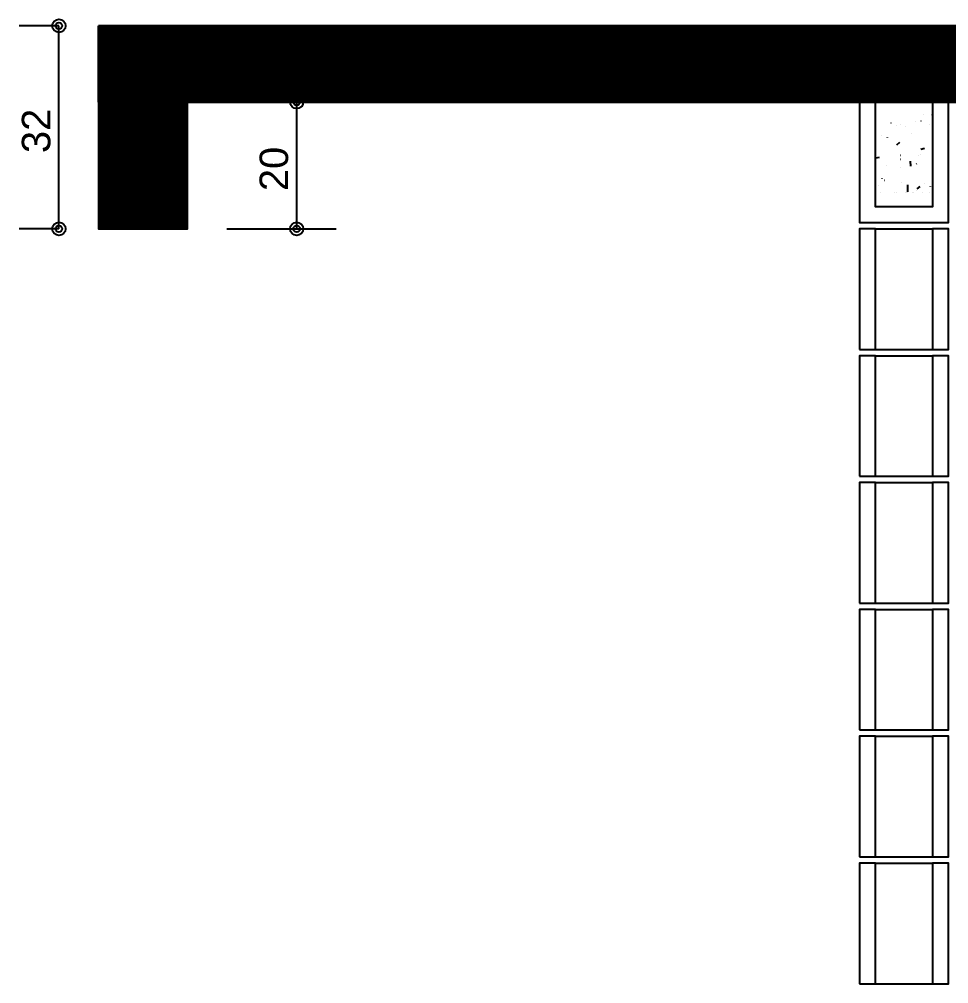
# Model space of a CAD drawing. Extents: x 0 to 119, y 0 to 84.
# Drawn here: x 36.57 to 42.43, y 37.68 to 43.76 of the extents above; entities that cross this region are included whole.
import ezdxf

# ---------------------------------------------------------------- set-up
doc = ezdxf.new("R2010")
doc.units = 0
doc.header["$MEASUREMENT"] = 0
for name, color, linetype in [('10', 252, 'CONTINUOUS'), ('29', 9, 'CONTINUOUS'), ('32', 250, 'CONTINUOUS'), ('6', 178, 'CONTINUOUS'), ('9', 8, 'CONTINUOUS')]:
    doc.layers.add(name, color=color, linetype=linetype)
doc.styles.add('TQS_ARIAL', font='arial.ttf')

msp = doc.modelspace()

# ---------------------------------------------------------------- linework, layer by layer
at = {"layer": '10', "color": 252, "linetype": 'Continuous'}
for p, q in [((41.97004, 43.241761), (42.33004, 43.241761)), ((41.97004, 43.240682), (42.33004, 43.240682)), ((41.97004, 43.240682), (42.33004, 43.240682)), ((41.97004, 42.441761), (42.33004, 42.441761)), ((41.97004, 41.681761), (42.33004, 41.681761)), ((41.97004, 41.641761), (42.33004, 41.641761)), ((41.97004, 40.881761), (42.33004, 40.881761)), ((41.97004, 40.841761), (42.33004, 40.841761)), ((41.97004, 40.081761), (42.33004, 40.081761)), ((41.97004, 40.041761), (42.33004, 40.041761)), ((41.97004, 39.281761), (42.33004, 39.281761)), ((41.97004, 39.241761), (42.33004, 39.241761)), ((41.97004, 38.481761), (42.33004, 38.481761)), ((41.97004, 38.441761), (42.33004, 38.441761)), ((41.97004, 37.681761), (42.33004, 37.681761))]:
    msp.add_line(p, q, dxfattribs=at)
for points in [[(41.97004, 43.241761), (41.87004, 43.241761), (41.87004, 42.481761), (42.43004, 42.481761), (42.43004, 43.241761), (42.33004, 43.241761), (42.33004, 42.581761), (41.97004, 42.581761), (41.97004, 43.241761)], [(41.87004, 41.681761), (41.97004, 41.681761), (41.97004, 42.441761), (41.87004, 42.441761), (41.87004, 41.681761)], [(42.33004, 41.681761), (42.43004, 41.681761), (42.43004, 42.441761), (42.33004, 42.441761), (42.33004, 41.681761)], [(41.87004, 40.881761), (41.97004, 40.881761), (41.97004, 41.641761), (41.87004, 41.641761), (41.87004, 40.881761)], [(42.33004, 40.881761), (42.43004, 40.881761), (42.43004, 41.641761), (42.33004, 41.641761), (42.33004, 40.881761)], [(41.87004, 40.081761), (41.97004, 40.081761), (41.97004, 40.841761), (41.87004, 40.841761), (41.87004, 40.081761)], [(42.33004, 40.081761), (42.43004, 40.081761), (42.43004, 40.841761), (42.33004, 40.841761), (42.33004, 40.081761)], [(41.87004, 39.281761), (41.97004, 39.281761), (41.97004, 40.041761), (41.87004, 40.041761), (41.87004, 39.281761)], [(42.33004, 39.281761), (42.43004, 39.281761), (42.43004, 40.041761), (42.33004, 40.041761), (42.33004, 39.281761)], [(41.87004, 38.481761), (41.97004, 38.481761), (41.97004, 39.241761), (41.87004, 39.241761), (41.87004, 38.481761)], [(42.33004, 38.481761), (42.43004, 38.481761), (42.43004, 39.241761), (42.33004, 39.241761), (42.33004, 38.481761)], [(41.87004, 37.681761), (41.97004, 37.681761), (41.97004, 38.441761), (41.87004, 38.441761), (41.87004, 37.681761)], [(42.33004, 37.681761), (42.43004, 37.681761), (42.43004, 38.441761), (42.33004, 38.441761), (42.33004, 37.681761)]]:
    msp.add_lwpolyline(points, dxfattribs=at)
at = {"layer": '29', "color": 9, "linetype": 'Continuous'}
for p, q in [((37.07004, 42.684468), (38.107333, 43.721761)), ((37.07004, 42.69861), (38.093191, 43.721761)), ((37.07004, 42.712753), (38.079048, 43.721761)), ((37.07004, 42.726895), (38.064906, 43.721761)), ((37.07004, 42.741037), (38.050764, 43.721761)), ((37.07004, 42.755179), (38.036622, 43.721761)), ((37.07004, 42.769321), (38.02248, 43.721761)), ((37.07004, 42.783463), (38.008338, 43.721761)), ((37.07004, 42.797605), (37.994196, 43.721761)), ((37.07004, 42.811748), (37.980053, 43.721761)), ((37.07004, 42.82589), (37.965911, 43.721761)), ((37.07004, 42.840032), (37.951769, 43.721761)), ((37.07004, 42.854174), (37.937627, 43.721761)), ((37.07004, 42.868316), (37.923485, 43.721761)), ((37.07004, 42.882458), (37.909343, 43.721761)), ((37.07004, 42.8966), (37.895201, 43.721761)), ((37.07004, 42.910742), (37.881059, 43.721761)), ((37.07004, 42.924885), (37.866916, 43.721761)), ((37.07004, 42.939027), (37.852774, 43.721761)), ((37.07004, 42.953169), (37.838632, 43.721761)), ((37.07004, 42.967311), (37.82449, 43.721761)), ((37.07004, 42.981453), (37.810348, 43.721761)), ((37.07004, 42.995595), (37.796206, 43.721761)), ((37.07004, 43.009737), (37.782064, 43.721761)), ((37.07004, 43.02388), (37.767921, 43.721761)), ((37.07004, 43.038022), (37.753779, 43.721761)), ((37.07004, 43.052164), (37.739637, 43.721761)), ((37.07004, 43.066306), (37.725495, 43.721761)), ((37.07004, 43.080448), (37.711353, 43.721761)), ((37.07004, 43.09459), (37.697211, 43.721761)), ((37.07004, 43.108732), (37.683069, 43.721761)), ((37.07004, 43.122875), (37.668926, 43.721761)), ((37.07004, 43.137017), (37.654784, 43.721761)), ((37.07004, 43.151159), (37.640642, 43.721761)), ((37.07004, 43.165301), (37.6265, 43.721761)), ((37.07004, 43.179443), (37.612358, 43.721761)), ((37.07004, 43.193585), (37.598216, 43.721761)), ((37.07004, 43.207727), (37.584074, 43.721761)), ((37.07004, 43.221869), (37.569932, 43.721761)), ((37.07004, 43.236012), (37.555789, 43.721761)), ((37.07004, 43.250154), (37.541647, 43.721761)), ((37.07004, 43.264296), (37.527505, 43.721761)), ((37.07004, 43.278438), (37.513363, 43.721761)), ((37.07004, 43.29258), (37.499221, 43.721761)), ((37.07004, 43.306722), (37.485079, 43.721761)), ((37.07004, 43.320864), (37.470937, 43.721761)), ((37.07004, 43.335007), (37.456794, 43.721761)), ((37.07004, 43.349149), (37.442652, 43.721761)), ((37.07004, 43.363291), (37.42851, 43.721761)), ((37.07004, 43.377433), (37.414368, 43.721761)), ((37.07004, 43.391575), (37.400226, 43.721761)), ((37.07004, 43.405717), (37.386084, 43.721761)), ((37.07004, 43.419859), (37.371942, 43.721761)), ((37.07004, 43.434002), (37.357799, 43.721761)), ((37.07004, 43.448144), (37.343657, 43.721761)), ((37.07004, 43.462286), (37.329515, 43.721761)), ((37.07004, 43.476428), (37.315373, 43.721761)), ((37.07004, 43.49057), (37.301231, 43.721761)), ((37.07004, 43.504712), (37.287089, 43.721761)), ((37.07004, 43.518854), (37.272947, 43.721761)), ((37.07004, 43.532996), (37.258805, 43.721761)), ((37.07004, 43.547139), (37.244662, 43.721761)), ((37.07004, 43.561281), (37.23052, 43.721761)), ((37.07004, 43.575423), (37.216378, 43.721761)), ((37.07004, 43.589565), (37.202236, 43.721761)), ((37.07004, 43.603707), (37.188094, 43.721761)), ((37.07004, 43.617849), (37.173952, 43.721761)), ((37.07004, 43.631991), (37.15981, 43.721761)), ((37.07004, 43.646134), (37.145667, 43.721761)), ((37.07004, 43.660276), (37.131525, 43.721761)), ((37.07004, 43.674418), (37.117383, 43.721761)), ((37.07004, 43.68856), (37.103241, 43.721761)), ((37.07004, 43.702702), (37.089099, 43.721761)), ((37.07004, 43.716844), (37.074957, 43.721761)), ((37.07004, 43.709838), (37.63004, 43.149838)), ((37.07004, 43.695696), (37.63004, 43.135696)), ((37.07004, 43.681554), (37.63004, 43.121554)), ((37.07004, 43.667412), (37.63004, 43.107412)), ((37.07226, 43.721761), (37.63004, 43.16398)), ((37.086402, 43.721761), (37.63004, 43.178122)), ((37.100545, 43.721761), (37.63004, 43.192265)), ((37.114687, 43.721761), (37.63004, 43.206407)), ((37.128829, 43.721761), (37.63004, 43.220549)), ((37.142971, 43.721761), (37.63004, 43.234691)), ((37.157113, 43.721761), (37.637113, 43.241761)), ((37.171255, 43.721761), (37.651255, 43.241761)), ((37.185397, 43.721761), (37.665397, 43.241761)), ((37.19954, 43.721761), (37.67954, 43.241761)), ((37.213682, 43.721761), (37.693682, 43.241761)), ((37.227824, 43.721761), (37.707824, 43.241761)), ((37.241966, 43.721761), (37.721966, 43.241761)), ((37.256108, 43.721761), (37.736108, 43.241761)), ((37.27025, 43.721761), (37.75025, 43.241761)), ((37.284392, 43.721761), (37.764392, 43.241761)), ((37.298534, 43.721761), (37.778534, 43.241761)), ((37.312677, 43.721761), (37.792677, 43.241761)), ((37.326819, 43.721761), (37.806819, 43.241761)), ((37.340961, 43.721761), (37.820961, 43.241761)), ((37.355103, 43.721761), (37.835103, 43.241761)), ((37.369245, 43.721761), (37.849245, 43.241761)), ((37.383387, 43.721761), (37.863387, 43.241761)), ((37.397529, 43.721761), (37.877529, 43.241761)), ((37.411672, 43.721761), (37.891672, 43.241761)), ((37.425814, 43.721761), (37.905814, 43.241761)), ((37.439956, 43.721761), (37.919956, 43.241761)), ((37.454098, 43.721761), (37.934098, 43.241761)), ((37.46824, 43.721761), (37.94824, 43.241761)), ((37.482382, 43.721761), (37.962382, 43.241761)), ((37.496524, 43.721761), (37.976524, 43.241761)), ((37.510667, 43.721761), (37.990667, 43.241761)), ((37.524809, 43.721761), (38.004809, 43.241761)), ((37.538951, 43.721761), (38.018951, 43.241761)), ((37.553093, 43.721761), (38.033093, 43.241761)), ((37.567235, 43.721761), (38.047235, 43.241761)), ((37.581377, 43.721761), (38.061377, 43.241761)), ((37.595519, 43.721761), (38.075519, 43.241761)), ((37.609661, 43.721761), (38.089661, 43.241761)), ((37.623804, 43.721761), (38.103804, 43.241761)), ((37.637946, 43.721761), (38.117946, 43.241761)), ((37.641475, 43.241761), (38.121475, 43.721761)), ((37.652088, 43.721761), (38.132088, 43.241761)), ((37.655617, 43.241761), (38.135617, 43.721761)), ((37.66623, 43.721761), (38.14623, 43.241761)), ((37.669759, 43.241761), (38.149759, 43.721761)), ((37.680372, 43.721761), (38.160372, 43.241761)), ((37.683901, 43.241761), (38.163901, 43.721761)), ((37.694514, 43.721761), (38.174514, 43.241761)), ((37.698043, 43.241761), (38.178043, 43.721761)), ((37.708656, 43.721761), (38.188656, 43.241761)), ((37.712185, 43.241761), (38.192185, 43.721761)), ((37.722799, 43.721761), (38.202799, 43.241761)), ((37.726328, 43.241761), (38.206328, 43.721761)), ((37.736941, 43.721761), (38.216941, 43.241761)), ((37.74047, 43.241761), (38.22047, 43.721761)), ((37.751083, 43.721761), (38.231083, 43.241761)), ((37.754612, 43.241761), (38.234612, 43.721761)), ((37.765225, 43.721761), (38.245225, 43.241761)), ((37.768754, 43.241761), (38.248754, 43.721761)), ((37.779367, 43.721761), (38.259367, 43.241761)), ((37.782896, 43.241761), (38.262896, 43.721761)), ((37.793509, 43.721761), (38.273509, 43.241761)), ((37.797038, 43.241761), (38.277038, 43.721761)), ((37.807651, 43.721761), (38.287651, 43.241761)), ((37.81118, 43.241761), (38.29118, 43.721761)), ((37.821793, 43.721761), (38.301793, 43.241761)), ((37.825323, 43.241761), (38.305323, 43.721761)), ((37.835936, 43.721761), (38.315936, 43.241761)), ((37.839465, 43.241761), (38.319465, 43.721761)), ((37.850078, 43.721761), (38.330078, 43.241761)), ((37.853607, 43.241761), (38.333607, 43.721761)), ((37.86422, 43.721761), (38.34422, 43.241761)), ((37.867749, 43.241761), (38.347749, 43.721761)), ((37.878362, 43.721761), (38.358362, 43.241761)), ((37.881891, 43.241761), (38.361891, 43.721761)), ((37.892504, 43.721761), (38.372504, 43.241761)), ((37.896033, 43.241761), (38.376033, 43.721761)), ((37.906646, 43.721761), (38.386646, 43.241761)), ((37.910175, 43.241761), (38.390175, 43.721761)), ((37.920788, 43.721761), (38.400788, 43.241761)), ((37.924318, 43.241761), (38.404318, 43.721761)), ((37.934931, 43.721761), (38.414931, 43.241761)), ((37.93846, 43.241761), (38.41846, 43.721761)), ((37.949073, 43.721761), (38.429073, 43.241761)), ((37.952602, 43.241761), (38.432602, 43.721761)), ((37.963215, 43.721761), (38.443215, 43.241761)), ((37.966744, 43.241761), (38.446744, 43.721761)), ((37.977357, 43.721761), (38.457357, 43.241761)), ((37.980886, 43.241761), (38.460886, 43.721761)), ((37.991499, 43.721761), (38.471499, 43.241761)), ((37.995028, 43.241761), (38.475028, 43.721761)), ((38.005641, 43.721761), (38.485641, 43.241761)), ((38.00917, 43.241761), (38.48917, 43.721761)), ((38.019783, 43.721761), (38.499783, 43.241761)), ((38.023312, 43.241761), (38.503312, 43.721761)), ((38.033926, 43.721761), (38.513926, 43.241761)), ((38.037455, 43.241761), (38.517455, 43.721761)), ((38.048068, 43.721761), (38.528068, 43.241761)), ((38.051597, 43.241761), (38.531597, 43.721761)), ((38.06221, 43.721761), (38.54221, 43.241761)), ((38.065739, 43.241761), (38.545739, 43.721761)), ((38.076352, 43.721761), (38.556352, 43.241761)), ((38.079881, 43.241761), (38.559881, 43.721761)), ((38.090494, 43.721761), (38.570494, 43.241761)), ((38.094023, 43.241761), (38.574023, 43.721761)), ((38.104636, 43.721761), (38.584636, 43.241761)), ((38.108165, 43.241761), (38.588165, 43.721761)), ((38.118778, 43.721761), (38.598778, 43.241761)), ((38.122307, 43.241761), (38.602307, 43.721761)), ((38.13292, 43.721761), (38.61292, 43.241761)), ((38.13645, 43.241761), (38.61645, 43.721761)), ((38.147063, 43.721761), (38.627063, 43.241761)), ((38.150592, 43.241761), (38.630592, 43.721761)), ((38.161205, 43.721761), (38.641205, 43.241761)), ((38.164734, 43.241761), (38.644734, 43.721761)), ((38.175347, 43.721761), (38.655347, 43.241761)), ((38.178876, 43.241761), (38.658876, 43.721761)), ((38.189489, 43.721761), (38.669489, 43.241761)), ((38.193018, 43.241761), (38.673018, 43.721761)), ((38.203631, 43.721761), (38.683631, 43.241761)), ((38.20716, 43.241761), (38.68716, 43.721761)), ((38.217773, 43.721761), (38.697773, 43.241761)), ((38.221302, 43.241761), (38.701302, 43.721761)), ((38.231915, 43.721761), (38.711915, 43.241761)), ((38.235445, 43.241761), (38.715445, 43.721761)), ((38.246058, 43.721761), (38.726058, 43.241761)), ((38.249587, 43.241761), (38.729587, 43.721761)), ((38.2602, 43.721761), (38.7402, 43.241761)), ((38.263729, 43.241761), (38.743729, 43.721761)), ((38.274342, 43.721761), (38.754342, 43.241761)), ((38.277871, 43.241761), (38.757871, 43.721761)), ((38.288484, 43.721761), (38.768484, 43.241761)), ((38.292013, 43.241761), (38.772013, 43.721761)), ((38.302626, 43.721761), (38.782626, 43.241761)), ((38.306155, 43.241761), (38.786155, 43.721761)), ((38.316768, 43.721761), (38.796768, 43.241761)), ((38.320297, 43.241761), (38.800297, 43.721761)), ((38.33091, 43.721761), (38.81091, 43.241761)), ((38.334439, 43.241761), (38.814439, 43.721761)), ((38.345053, 43.721761), (38.825053, 43.241761)), ((38.348582, 43.241761), (38.828582, 43.721761)), ((38.359195, 43.721761), (38.839195, 43.241761)), ((38.362724, 43.241761), (38.842724, 43.721761)), ((38.373337, 43.721761), (38.853337, 43.241761)), ((38.376866, 43.241761), (38.856866, 43.721761)), ((38.387479, 43.721761), (38.867479, 43.241761)), ((38.391008, 43.241761), (38.871008, 43.721761)), ((38.401621, 43.721761), (38.881621, 43.241761)), ((38.40515, 43.241761), (38.88515, 43.721761)), ((38.415763, 43.721761), (38.895763, 43.241761)), ((38.419292, 43.241761), (38.899292, 43.721761)), ((38.429905, 43.721761), (38.909905, 43.241761)), ((38.433434, 43.241761), (38.913434, 43.721761)), ((38.444047, 43.721761), (38.924047, 43.241761)), ((38.447577, 43.241761), (38.927577, 43.721761)), ((38.45819, 43.721761), (38.93819, 43.241761)), ((38.461719, 43.241761), (38.941719, 43.721761)), ((38.472332, 43.721761), (38.952332, 43.241761)), ((38.475861, 43.241761), (38.955861, 43.721761)), ((38.486474, 43.721761), (38.966474, 43.241761)), ((38.490003, 43.241761), (38.970003, 43.721761)), ((38.500616, 43.721761), (38.980616, 43.241761)), ((38.504145, 43.241761), (38.984145, 43.721761)), ((38.514758, 43.721761), (38.994758, 43.241761)), ((38.518287, 43.241761), (38.998287, 43.721761)), ((38.5289, 43.721761), (39.0089, 43.241761)), ((38.532429, 43.241761), (39.012429, 43.721761)), ((38.543042, 43.721761), (39.023042, 43.241761)), ((38.546571, 43.241761), (39.026571, 43.721761)), ((38.557185, 43.721761), (39.037185, 43.241761)), ((38.560714, 43.241761), (39.040714, 43.721761)), ((38.571327, 43.721761), (39.051327, 43.241761)), ((38.574856, 43.241761), (39.054856, 43.721761)), ((38.585469, 43.721761), (39.065469, 43.241761)), ((38.588998, 43.241761), (39.068998, 43.721761)), ((38.599611, 43.721761), (39.079611, 43.241761)), ((38.60314, 43.241761), (39.08314, 43.721761)), ((38.613753, 43.721761), (39.093753, 43.241761)), ((38.617282, 43.241761), (39.097282, 43.721761)), ((38.627895, 43.721761), (39.107895, 43.241761)), ((38.631424, 43.241761), (39.111424, 43.721761)), ((38.642037, 43.721761), (39.122037, 43.241761)), ((38.645566, 43.241761), (39.125566, 43.721761)), ((38.656179, 43.721761), (39.136179, 43.241761)), ((38.659709, 43.241761), (39.139709, 43.721761)), ((38.670322, 43.721761), (39.150322, 43.241761)), ((38.673851, 43.241761), (39.153851, 43.721761)), ((38.684464, 43.721761), (39.164464, 43.241761)), ((38.687993, 43.241761), (39.167993, 43.721761)), ((38.698606, 43.721761), (39.178606, 43.241761)), ((38.702135, 43.241761), (39.182135, 43.721761)), ((38.712748, 43.721761), (39.192748, 43.241761)), ((38.716277, 43.241761), (39.196277, 43.721761)), ((38.72689, 43.721761), (39.20689, 43.241761)), ((38.730419, 43.241761), (39.210419, 43.721761)), ((38.741032, 43.721761), (39.221032, 43.241761)), ((38.744561, 43.241761), (39.224561, 43.721761)), ((38.755174, 43.721761), (39.235174, 43.241761)), ((38.758704, 43.241761), (39.238704, 43.721761)), ((38.769317, 43.721761), (39.249317, 43.241761)), ((38.772846, 43.241761), (39.252846, 43.721761)), ((38.783459, 43.721761), (39.263459, 43.241761)), ((38.786988, 43.241761), (39.266988, 43.721761)), ((38.797601, 43.721761), (39.277601, 43.241761)), ((38.80113, 43.241761), (39.28113, 43.721761)), ((38.811743, 43.721761), (39.291743, 43.241761)), ((38.815272, 43.241761), (39.295272, 43.721761)), ((38.825885, 43.721761), (39.305885, 43.241761)), ((38.829414, 43.241761), (39.309414, 43.721761)), ((38.840027, 43.721761), (39.320027, 43.241761)), ((38.843556, 43.241761), (39.323556, 43.721761)), ((38.854169, 43.721761), (39.334169, 43.241761)), ((38.857698, 43.241761), (39.337698, 43.721761)), ((38.868312, 43.721761), (39.348312, 43.241761)), ((38.871841, 43.241761), (39.351841, 43.721761)), ((38.882454, 43.721761), (39.362454, 43.241761)), ((38.885983, 43.241761), (39.365983, 43.721761)), ((38.896596, 43.721761), (39.376596, 43.241761)), ((38.900125, 43.241761), (39.380125, 43.721761)), ((38.910738, 43.721761), (39.390738, 43.241761)), ((38.914267, 43.241761), (39.394267, 43.721761)), ((38.92488, 43.721761), (39.40488, 43.241761)), ((38.928409, 43.241761), (39.408409, 43.721761)), ((38.939022, 43.721761), (39.419022, 43.241761)), ((38.942551, 43.241761), (39.422551, 43.721761)), ((38.953164, 43.721761), (39.433164, 43.241761)), ((38.956693, 43.241761), (39.436693, 43.721761)), ((38.967306, 43.721761), (39.447306, 43.241761)), ((38.970836, 43.241761), (39.450836, 43.721761)), ((38.981449, 43.721761), (39.461449, 43.241761)), ((38.984978, 43.241761), (39.464978, 43.721761)), ((38.995591, 43.721761), (39.475591, 43.241761)), ((38.99912, 43.241761), (39.47912, 43.721761)), ((39.009733, 43.721761), (39.489733, 43.241761)), ((39.013262, 43.241761), (39.493262, 43.721761)), ((39.023875, 43.721761), (39.503875, 43.241761)), ((39.027404, 43.241761), (39.507404, 43.721761)), ((39.038017, 43.721761), (39.518017, 43.241761)), ((39.041546, 43.241761), (39.521546, 43.721761)), ((39.052159, 43.721761), (39.532159, 43.241761)), ((39.055688, 43.241761), (39.535688, 43.721761)), ((39.066301, 43.721761), (39.546301, 43.241761)), ((39.069831, 43.241761), (39.549831, 43.721761)), ((39.080444, 43.721761), (39.560444, 43.241761)), ((39.083973, 43.241761), (39.563973, 43.721761)), ((39.094586, 43.721761), (39.574586, 43.241761)), ((39.098115, 43.241761), (39.578115, 43.721761)), ((39.108728, 43.721761), (39.588728, 43.241761)), ((39.112257, 43.241761), (39.592257, 43.721761)), ((39.12287, 43.721761), (39.60287, 43.241761)), ((39.126399, 43.241761), (39.606399, 43.721761)), ((39.137012, 43.721761), (39.617012, 43.241761)), ((39.140541, 43.241761), (39.620541, 43.721761)), ((39.151154, 43.721761), (39.631154, 43.241761)), ((39.154683, 43.241761), (39.634683, 43.721761)), ((39.165296, 43.721761), (39.645296, 43.241761)), ((39.168825, 43.241761), (39.648825, 43.721761)), ((39.179439, 43.721761), (39.659439, 43.241761)), ((39.182968, 43.241761), (39.662968, 43.721761)), ((39.193581, 43.721761), (39.673581, 43.241761)), ((39.19711, 43.241761), (39.67711, 43.721761)), ((39.207723, 43.721761), (39.687723, 43.241761)), ((39.211252, 43.241761), (39.691252, 43.721761)), ((39.221865, 43.721761), (39.701865, 43.241761)), ((39.225394, 43.241761), (39.705394, 43.721761)), ((39.236007, 43.721761), (39.716007, 43.241761)), ((39.239536, 43.241761), (39.719536, 43.721761)), ((39.250149, 43.721761), (39.730149, 43.241761)), ((39.253678, 43.241761), (39.733678, 43.721761)), ((39.264291, 43.721761), (39.744291, 43.241761)), ((39.26782, 43.241761), (39.74782, 43.721761)), ((39.278433, 43.721761), (39.758433, 43.241761)), ((39.281963, 43.241761), (39.761963, 43.721761)), ((39.292576, 43.721761), (39.772576, 43.241761)), ((39.296105, 43.241761), (39.776105, 43.721761)), ((39.306718, 43.721761), (39.786718, 43.241761)), ((39.310247, 43.241761), (39.790247, 43.721761)), ((39.32086, 43.721761), (39.80086, 43.241761)), ((39.324389, 43.241761), (39.804389, 43.721761)), ((39.335002, 43.721761), (39.815002, 43.241761)), ((39.338531, 43.241761), (39.818531, 43.721761)), ((39.349144, 43.721761), (39.829144, 43.241761)), ((39.352673, 43.241761), (39.832673, 43.721761)), ((39.363286, 43.721761), (39.843286, 43.241761)), ((39.366815, 43.241761), (39.846815, 43.721761)), ((39.377428, 43.721761), (39.857428, 43.241761)), ((39.380957, 43.241761), (39.860957, 43.721761)), ((39.391571, 43.721761), (39.871571, 43.241761)), ((39.3951, 43.241761), (39.8751, 43.721761)), ((39.405713, 43.721761), (39.885713, 43.241761)), ((39.409242, 43.241761), (39.889242, 43.721761)), ((39.419855, 43.721761), (39.899855, 43.241761)), ((39.423384, 43.241761), (39.903384, 43.721761)), ((39.433997, 43.721761), (39.913997, 43.241761)), ((39.437526, 43.241761), (39.917526, 43.721761)), ((39.448139, 43.721761), (39.928139, 43.241761)), ((39.451668, 43.241761), (39.931668, 43.721761)), ((39.462281, 43.721761), (39.942281, 43.241761)), ((39.46581, 43.241761), (39.94581, 43.721761)), ((39.476423, 43.721761), (39.956423, 43.241761)), ((39.479952, 43.241761), (39.959952, 43.721761)), ((39.490565, 43.721761), (39.970565, 43.241761)), ((39.494095, 43.241761), (39.974095, 43.721761)), ((39.504708, 43.721761), (39.984708, 43.241761)), ((39.508237, 43.241761), (39.988237, 43.721761)), ((39.51885, 43.721761), (39.99885, 43.241761)), ((39.522379, 43.241761), (40.002379, 43.721761)), ((39.532992, 43.721761), (40.012992, 43.241761)), ((39.536521, 43.241761), (40.016521, 43.721761)), ((39.547134, 43.721761), (40.027134, 43.241761)), ((39.550663, 43.241761), (40.030663, 43.721761)), ((39.561276, 43.721761), (40.041276, 43.241761)), ((39.564805, 43.241761), (40.044805, 43.721761)), ((39.575418, 43.721761), (40.055418, 43.241761)), ((39.578947, 43.241761), (40.058947, 43.721761)), ((39.58956, 43.721761), (40.06956, 43.241761)), ((39.59309, 43.241761), (40.07309, 43.721761)), ((39.603703, 43.721761), (40.083703, 43.241761)), ((39.607232, 43.241761), (40.087232, 43.721761)), ((39.617845, 43.721761), (40.097845, 43.241761)), ((39.621374, 43.241761), (40.101374, 43.721761)), ((39.631987, 43.721761), (40.111987, 43.241761)), ((39.635516, 43.241761), (40.115516, 43.721761)), ((39.646129, 43.721761), (40.126129, 43.241761)), ((39.649658, 43.241761), (40.129658, 43.721761)), ((39.660271, 43.721761), (40.140271, 43.241761)), ((39.6638, 43.241761), (40.1438, 43.721761)), ((39.674413, 43.721761), (40.154413, 43.241761)), ((39.677942, 43.241761), (40.157942, 43.721761)), ((39.688555, 43.721761), (40.168555, 43.241761)), ((39.692084, 43.241761), (40.172084, 43.721761)), ((39.702698, 43.721761), (40.182698, 43.241761)), ((39.706227, 43.241761), (40.186227, 43.721761)), ((39.71684, 43.721761), (40.19684, 43.241761)), ((39.720369, 43.241761), (40.200369, 43.721761)), ((39.730982, 43.721761), (40.210982, 43.241761)), ((39.734511, 43.241761), (40.214511, 43.721761)), ((39.745124, 43.721761), (40.225124, 43.241761)), ((39.748653, 43.241761), (40.228653, 43.721761)), ((39.759266, 43.721761), (40.239266, 43.241761)), ((39.762795, 43.241761), (40.242795, 43.721761)), ((39.773408, 43.721761), (40.253408, 43.241761)), ((39.776937, 43.241761), (40.256937, 43.721761)), ((39.78755, 43.721761), (40.26755, 43.241761)), ((39.791079, 43.241761), (40.271079, 43.721761)), ((39.801692, 43.721761), (40.281692, 43.241761)), ((39.805222, 43.241761), (40.285222, 43.721761)), ((39.815835, 43.721761), (40.295835, 43.241761)), ((39.819364, 43.241761), (40.299364, 43.721761)), ((39.829977, 43.721761), (40.309977, 43.241761)), ((39.833506, 43.241761), (40.313506, 43.721761)), ((39.844119, 43.721761), (40.324119, 43.241761)), ((39.847648, 43.241761), (40.327648, 43.721761)), ((39.858261, 43.721761), (40.338261, 43.241761)), ((39.86179, 43.241761), (40.34179, 43.721761)), ((39.872403, 43.721761), (40.352403, 43.241761)), ((39.875932, 43.241761), (40.355932, 43.721761)), ((39.886545, 43.721761), (40.366545, 43.241761)), ((39.890074, 43.241761), (40.370074, 43.721761)), ((39.900687, 43.721761), (40.380687, 43.241761)), ((39.904217, 43.241761), (40.384217, 43.721761)), ((39.91483, 43.721761), (40.39483, 43.241761)), ((39.918359, 43.241761), (40.398359, 43.721761)), ((39.928972, 43.721761), (40.408972, 43.241761)), ((39.932501, 43.241761), (40.412501, 43.721761)), ((39.943114, 43.721761), (40.423114, 43.241761)), ((39.946643, 43.241761), (40.426643, 43.721761)), ((39.957256, 43.721761), (40.437256, 43.241761)), ((39.960785, 43.241761), (40.440785, 43.721761)), ((39.971398, 43.721761), (40.451398, 43.241761)), ((39.974927, 43.241761), (40.454927, 43.721761)), ((39.98554, 43.721761), (40.46554, 43.241761)), ((39.989069, 43.241761), (40.469069, 43.721761)), ((39.999682, 43.721761), (40.479682, 43.241761)), ((40.003211, 43.241761), (40.483211, 43.721761)), ((40.013825, 43.721761), (40.493825, 43.241761)), ((40.017354, 43.241761), (40.497354, 43.721761)), ((40.027967, 43.721761), (40.507967, 43.241761)), ((40.031496, 43.241761), (40.511496, 43.721761)), ((40.042109, 43.721761), (40.522109, 43.241761)), ((40.045638, 43.241761), (40.525638, 43.721761)), ((40.056251, 43.721761), (40.536251, 43.241761)), ((40.05978, 43.241761), (40.53978, 43.721761)), ((40.070393, 43.721761), (40.550393, 43.241761)), ((40.073922, 43.241761), (40.553922, 43.721761)), ((40.084535, 43.721761), (40.564535, 43.241761)), ((40.088064, 43.241761), (40.568064, 43.721761)), ((40.098677, 43.721761), (40.578677, 43.241761)), ((40.102206, 43.241761), (40.582206, 43.721761)), ((40.112819, 43.721761), (40.592819, 43.241761)), ((40.116349, 43.241761), (40.596349, 43.721761)), ((40.126962, 43.721761), (40.606962, 43.241761)), ((40.130491, 43.241761), (40.610491, 43.721761)), ((40.141104, 43.721761), (40.621104, 43.241761)), ((40.144633, 43.241761), (40.624633, 43.721761)), ((40.155246, 43.721761), (40.635246, 43.241761)), ((40.158775, 43.241761), (40.638775, 43.721761)), ((40.169388, 43.721761), (40.649388, 43.241761)), ((40.172917, 43.241761), (40.652917, 43.721761)), ((40.18353, 43.721761), (40.66353, 43.241761)), ((40.187059, 43.241761), (40.667059, 43.721761)), ((40.197672, 43.721761), (40.677672, 43.241761)), ((40.201201, 43.241761), (40.681201, 43.721761)), ((40.211814, 43.721761), (40.691814, 43.241761)), ((40.215343, 43.241761), (40.695343, 43.721761)), ((40.225957, 43.721761), (40.705957, 43.241761)), ((40.229486, 43.241761), (40.709486, 43.721761)), ((40.240099, 43.721761), (40.720099, 43.241761)), ((40.243628, 43.241761), (40.723628, 43.721761)), ((40.254241, 43.721761), (40.734241, 43.241761)), ((40.25777, 43.241761), (40.73777, 43.721761)), ((40.268383, 43.721761), (40.748383, 43.241761)), ((40.271912, 43.241761), (40.751912, 43.721761)), ((40.282525, 43.721761), (40.762525, 43.241761)), ((40.286054, 43.241761), (40.766054, 43.721761)), ((40.296667, 43.721761), (40.776667, 43.241761)), ((40.300196, 43.241761), (40.780196, 43.721761)), ((40.310809, 43.721761), (40.790809, 43.241761)), ((40.314338, 43.241761), (40.794338, 43.721761)), ((40.324951, 43.721761), (40.804951, 43.241761)), ((40.328481, 43.241761), (40.808481, 43.721761)), ((40.339094, 43.721761), (40.819094, 43.241761)), ((40.342623, 43.241761), (40.822623, 43.721761)), ((40.353236, 43.721761), (40.833236, 43.241761)), ((40.356765, 43.241761), (40.836765, 43.721761)), ((40.367378, 43.721761), (40.847378, 43.241761)), ((40.370907, 43.241761), (40.850907, 43.721761)), ((40.38152, 43.721761), (40.86152, 43.241761)), ((40.385049, 43.241761), (40.865049, 43.721761)), ((40.395662, 43.721761), (40.875662, 43.241761)), ((40.399191, 43.241761), (40.879191, 43.721761)), ((40.409804, 43.721761), (40.889804, 43.241761)), ((40.413333, 43.241761), (40.893333, 43.721761)), ((40.423946, 43.721761), (40.903946, 43.241761)), ((40.427476, 43.241761), (40.907476, 43.721761)), ((40.438089, 43.721761), (40.918089, 43.241761)), ((40.441618, 43.241761), (40.921618, 43.721761)), ((40.452231, 43.721761), (40.932231, 43.241761)), ((40.45576, 43.241761), (40.93576, 43.721761)), ((40.466373, 43.721761), (40.946373, 43.241761)), ((40.469902, 43.241761), (40.949902, 43.721761)), ((40.480515, 43.721761), (40.960515, 43.241761)), ((40.484044, 43.241761), (40.964044, 43.721761)), ((40.494657, 43.721761), (40.974657, 43.241761)), ((40.498186, 43.241761), (40.978186, 43.721761)), ((40.508799, 43.721761), (40.988799, 43.241761)), ((40.512328, 43.241761), (40.992328, 43.721761)), ((40.522941, 43.721761), (41.002941, 43.241761)), ((40.52647, 43.241761), (41.00647, 43.721761)), ((40.537084, 43.721761), (41.017084, 43.241761)), ((40.540613, 43.241761), (41.020613, 43.721761)), ((40.551226, 43.721761), (41.031226, 43.241761)), ((40.554755, 43.241761), (41.034755, 43.721761)), ((40.565368, 43.721761), (41.045368, 43.241761)), ((40.568897, 43.241761), (41.048897, 43.721761)), ((40.57951, 43.721761), (41.05951, 43.241761)), ((40.583039, 43.241761), (41.063039, 43.721761)), ((40.593652, 43.721761), (41.073652, 43.241761)), ((40.597181, 43.241761), (41.077181, 43.721761)), ((40.607794, 43.721761), (41.087794, 43.241761)), ((40.611323, 43.241761), (41.091323, 43.721761)), ((40.621936, 43.721761), (41.101936, 43.241761)), ((40.625465, 43.241761), (41.105465, 43.721761)), ((40.636078, 43.721761), (41.116078, 43.241761)), ((40.639608, 43.241761), (41.119608, 43.721761)), ((40.650221, 43.721761), (41.130221, 43.241761)), ((40.65375, 43.241761), (41.13375, 43.721761)), ((40.664363, 43.721761), (41.144363, 43.241761)), ((40.667892, 43.241761), (41.147892, 43.721761)), ((40.678505, 43.721761), (41.158505, 43.241761)), ((40.682034, 43.241761), (41.162034, 43.721761)), ((40.692647, 43.721761), (41.172647, 43.241761)), ((40.696176, 43.241761), (41.176176, 43.721761)), ((40.706789, 43.721761), (41.186789, 43.241761)), ((40.710318, 43.241761), (41.190318, 43.721761)), ((40.720931, 43.721761), (41.200931, 43.241761)), ((40.72446, 43.241761), (41.20446, 43.721761)), ((40.735073, 43.721761), (41.215073, 43.241761)), ((40.738603, 43.241761), (41.218603, 43.721761)), ((40.749216, 43.721761), (41.229216, 43.241761)), ((40.752745, 43.241761), (41.232745, 43.721761)), ((40.763358, 43.721761), (41.243358, 43.241761)), ((40.766887, 43.241761), (41.246887, 43.721761)), ((40.7775, 43.721761), (41.2575, 43.241761)), ((40.781029, 43.241761), (41.261029, 43.721761)), ((40.791642, 43.721761), (41.271642, 43.241761)), ((40.795171, 43.241761), (41.275171, 43.721761)), ((40.805784, 43.721761), (41.285784, 43.241761)), ((40.809313, 43.241761), (41.289313, 43.721761)), ((40.819926, 43.721761), (41.299926, 43.241761)), ((40.823455, 43.241761), (41.303455, 43.721761)), ((40.834068, 43.721761), (41.314068, 43.241761)), ((40.837597, 43.241761), (41.317597, 43.721761)), ((40.848211, 43.721761), (41.328211, 43.241761)), ((40.85174, 43.241761), (41.33174, 43.721761)), ((40.862353, 43.721761), (41.342353, 43.241761)), ((40.865882, 43.241761), (41.345882, 43.721761)), ((40.876495, 43.721761), (41.356495, 43.241761)), ((40.880024, 43.241761), (41.360024, 43.721761)), ((40.890637, 43.721761), (41.370637, 43.241761)), ((40.894166, 43.241761), (41.374166, 43.721761)), ((40.904779, 43.721761), (41.384779, 43.241761)), ((40.908308, 43.241761), (41.388308, 43.721761)), ((40.918921, 43.721761), (41.398921, 43.241761)), ((40.92245, 43.241761), (41.40245, 43.721761)), ((40.933063, 43.721761), (41.413063, 43.241761)), ((40.936592, 43.241761), (41.416592, 43.721761)), ((40.947205, 43.721761), (41.427205, 43.241761)), ((40.950735, 43.241761), (41.430735, 43.721761)), ((40.961348, 43.721761), (41.441348, 43.241761)), ((40.964877, 43.241761), (41.444877, 43.721761)), ((40.97549, 43.721761), (41.45549, 43.241761)), ((40.979019, 43.241761), (41.459019, 43.721761)), ((40.989632, 43.721761), (41.469632, 43.241761)), ((40.993161, 43.241761), (41.473161, 43.721761)), ((41.003774, 43.721761), (41.483774, 43.241761)), ((41.007303, 43.241761), (41.487303, 43.721761)), ((41.017916, 43.721761), (41.497916, 43.241761)), ((41.021445, 43.241761), (41.501445, 43.721761)), ((41.032058, 43.721761), (41.512058, 43.241761)), ((41.035587, 43.241761), (41.515587, 43.721761)), ((41.0462, 43.721761), (41.5262, 43.241761)), ((41.049729, 43.241761), (41.529729, 43.721761)), ((41.060343, 43.721761), (41.540343, 43.241761)), ((41.063872, 43.241761), (41.543872, 43.721761)), ((41.074485, 43.721761), (41.554485, 43.241761)), ((41.078014, 43.241761), (41.558014, 43.721761)), ((41.088627, 43.721761), (41.568627, 43.241761)), ((41.092156, 43.241761), (41.572156, 43.721761)), ((41.102769, 43.721761), (41.582769, 43.241761)), ((41.106298, 43.241761), (41.586298, 43.721761)), ((41.116911, 43.721761), (41.596911, 43.241761)), ((41.12044, 43.241761), (41.60044, 43.721761)), ((41.131053, 43.721761), (41.611053, 43.241761)), ((41.134582, 43.241761), (41.614582, 43.721761)), ((41.145195, 43.721761), (41.625195, 43.241761)), ((41.148724, 43.241761), (41.628724, 43.721761)), ((41.159337, 43.721761), (41.639337, 43.241761)), ((41.162867, 43.241761), (41.642867, 43.721761)), ((41.17348, 43.721761), (41.65348, 43.241761)), ((41.177009, 43.241761), (41.657009, 43.721761)), ((41.187622, 43.721761), (41.667622, 43.241761)), ((41.191151, 43.241761), (41.671151, 43.721761)), ((41.201764, 43.721761), (41.681764, 43.241761)), ((41.205293, 43.241761), (41.685293, 43.721761)), ((41.215906, 43.721761), (41.695906, 43.241761)), ((41.219435, 43.241761), (41.699435, 43.721761)), ((41.230048, 43.721761), (41.710048, 43.241761)), ((41.233577, 43.241761), (41.713577, 43.721761)), ((41.24419, 43.721761), (41.72419, 43.241761)), ((41.247719, 43.241761), (41.727719, 43.721761)), ((41.258332, 43.721761), (41.738332, 43.241761)), ((41.261862, 43.241761), (41.741862, 43.721761)), ((41.272475, 43.721761), (41.752475, 43.241761)), ((41.276004, 43.241761), (41.756004, 43.721761)), ((41.286617, 43.721761), (41.766617, 43.241761)), ((41.290146, 43.241761), (41.770146, 43.721761)), ((41.300759, 43.721761), (41.780759, 43.241761)), ((41.304288, 43.241761), (41.784288, 43.721761)), ((41.314901, 43.721761), (41.794901, 43.241761)), ((41.31843, 43.241761), (41.79843, 43.721761)), ((41.329043, 43.721761), (41.809043, 43.241761)), ((41.332572, 43.241761), (41.812572, 43.721761)), ((41.343185, 43.721761), (41.823185, 43.241761)), ((41.346714, 43.241761), (41.826714, 43.721761)), ((41.357327, 43.721761), (41.837327, 43.241761)), ((41.360856, 43.241761), (41.840856, 43.721761)), ((41.37147, 43.721761), (41.85147, 43.241761)), ((41.374999, 43.241761), (41.854999, 43.721761)), ((41.385612, 43.721761), (41.865612, 43.241761)), ((41.389141, 43.241761), (41.87004, 43.721761)), ((41.399754, 43.721761), (41.879754, 43.241761)), ((41.403283, 43.241761), (41.883283, 43.721761)), ((41.413896, 43.721761), (41.893896, 43.241761)), ((41.417425, 43.241761), (41.897425, 43.721761)), ((41.428038, 43.721761), (41.908038, 43.241761)), ((41.431567, 43.241761), (41.911567, 43.721761)), ((41.44218, 43.721761), (41.92218, 43.241761)), ((41.445709, 43.241761), (41.925709, 43.721761)), ((41.456322, 43.721761), (41.936322, 43.241761)), ((41.459851, 43.241761), (41.939851, 43.721761)), ((41.470464, 43.721761), (41.950464, 43.241761)), ((41.473994, 43.241761), (41.953994, 43.721761)), ((41.484607, 43.721761), (41.964607, 43.241761)), ((41.488136, 43.241761), (41.968136, 43.721761)), ((41.498749, 43.721761), (41.978749, 43.241761)), ((41.502278, 43.241761), (41.982278, 43.721761)), ((41.512891, 43.721761), (41.992891, 43.241761)), ((41.51642, 43.241761), (41.99642, 43.721761)), ((41.527033, 43.721761), (42.007033, 43.241761)), ((41.530562, 43.241761), (42.010562, 43.721761)), ((41.541175, 43.721761), (42.021175, 43.241761)), ((41.544704, 43.241761), (42.024704, 43.721761)), ((41.555317, 43.721761), (42.035317, 43.241761)), ((41.558846, 43.241761), (42.038846, 43.721761)), ((41.569459, 43.721761), (42.049459, 43.241761)), ((41.572989, 43.241761), (42.052989, 43.721761)), ((41.583602, 43.721761), (42.063602, 43.241761)), ((41.587131, 43.241761), (42.067131, 43.721761)), ((41.597744, 43.721761), (42.077744, 43.241761)), ((41.601273, 43.241761), (42.081273, 43.721761)), ((41.611886, 43.721761), (42.091886, 43.241761)), ((41.615415, 43.241761), (42.095415, 43.721761)), ((41.626028, 43.721761), (42.106028, 43.241761)), ((41.629557, 43.241761), (42.109557, 43.721761)), ((41.64017, 43.721761), (42.12017, 43.241761)), ((41.643699, 43.241761), (42.123699, 43.721761)), ((41.654312, 43.721761), (42.134312, 43.241761)), ((41.657841, 43.241761), (42.137841, 43.721761)), ((41.668454, 43.721761), (42.148454, 43.241761)), ((41.671983, 43.241761), (42.151983, 43.721761)), ((41.682597, 43.721761), (42.162597, 43.241761)), ((41.686126, 43.241761), (42.166126, 43.721761)), ((41.696739, 43.721761), (42.176739, 43.241761)), ((41.700268, 43.241761), (42.180268, 43.721761)), ((41.710881, 43.721761), (42.190881, 43.241761)), ((41.71441, 43.241761), (42.19441, 43.721761)), ((41.725023, 43.721761), (42.205023, 43.241761)), ((41.728552, 43.241761), (42.208552, 43.721761)), ((41.739165, 43.721761), (42.219165, 43.241761)), ((41.742694, 43.241761), (42.222694, 43.721761)), ((41.753307, 43.721761), (42.233307, 43.241761)), ((41.756836, 43.241761), (42.236836, 43.721761)), ((41.767449, 43.721761), (42.247449, 43.241761)), ((41.770978, 43.241761), (42.250978, 43.721761)), ((41.781591, 43.721761), (42.261591, 43.241761)), ((41.785121, 43.241761), (42.265121, 43.721761)), ((41.795734, 43.721761), (42.275734, 43.241761)), ((41.799263, 43.241761), (42.279263, 43.721761)), ((41.809876, 43.721761), (42.289876, 43.241761)), ((41.813405, 43.241761), (42.293405, 43.721761)), ((41.824018, 43.721761), (42.304018, 43.241761)), ((41.827547, 43.241761), (42.307547, 43.721761)), ((41.83816, 43.721761), (42.31816, 43.241761)), ((41.841689, 43.241761), (42.321689, 43.721761)), ((41.852302, 43.721761), (42.332302, 43.241761)), ((41.855831, 43.241761), (42.335831, 43.721761)), ((41.866444, 43.721761), (42.346444, 43.241761)), ((41.869973, 43.241761), (42.349973, 43.721761)), ((41.880586, 43.721761), (42.360586, 43.241761)), ((41.884116, 43.241761), (42.364116, 43.721761)), ((41.894729, 43.721761), (42.374729, 43.241761)), ((41.898258, 43.241761), (42.378258, 43.721761)), ((41.908871, 43.721761), (42.388871, 43.241761)), ((41.9124, 43.241761), (42.3924, 43.721761)), ((41.923013, 43.721761), (42.403013, 43.241761)), ((41.926542, 43.241761), (42.406542, 43.721761)), ((41.937155, 43.721761), (42.417155, 43.241761)), ((41.940684, 43.241761), (42.420684, 43.721761)), ((41.951297, 43.721761), (42.431297, 43.241761)), ((41.954826, 43.241761), (42.434826, 43.721761)), ((41.965439, 43.721761), (42.445439, 43.241761)), ((41.968968, 43.241761), (42.448968, 43.721761)), ((41.979581, 43.721761), (42.459581, 43.241761)), ((41.98311, 43.241761), (42.46311, 43.721761)), ((41.993723, 43.721761), (42.473723, 43.241761)), ((41.997253, 43.241761), (42.477253, 43.721761)), ((42.007866, 43.721761), (42.487866, 43.241761)), ((42.011395, 43.241761), (42.491395, 43.721761)), ((42.022008, 43.721761), (42.502008, 43.241761)), ((42.025537, 43.241761), (42.505537, 43.721761)), ((42.03615, 43.721761), (42.51615, 43.241761)), ((42.039679, 43.241761), (42.519679, 43.721761)), ((42.050292, 43.721761), (42.530292, 43.241761)), ((42.053821, 43.241761), (42.533821, 43.721761)), ((42.064434, 43.721761), (42.544434, 43.241761)), ((42.067963, 43.241761), (42.547963, 43.721761)), ((42.078576, 43.721761), (42.558576, 43.241761)), ((42.082105, 43.241761), (42.562105, 43.721761)), ((42.092718, 43.721761), (42.572718, 43.241761)), ((42.096248, 43.241761), (42.576248, 43.721761)), ((42.106861, 43.721761), (42.586861, 43.241761)), ((42.11039, 43.241761), (42.59039, 43.721761)), ((42.121003, 43.721761), (42.601003, 43.241761)), ((42.124532, 43.241761), (42.604532, 43.721761)), ((42.135145, 43.721761), (42.615145, 43.241761)), ((42.138674, 43.241761), (42.618674, 43.721761)), ((42.149287, 43.721761), (42.629287, 43.241761)), ((42.152816, 43.241761), (42.632816, 43.721761)), ((42.163429, 43.721761), (42.643429, 43.241761)), ((42.166958, 43.241761), (42.646958, 43.721761)), ((42.177571, 43.721761), (42.657571, 43.241761)), ((42.1811, 43.241761), (42.6611, 43.721761)), ((42.191713, 43.721761), (42.671713, 43.241761)), ((42.195242, 43.241761), (42.675242, 43.721761)), ((42.205856, 43.721761), (42.685856, 43.241761)), ((42.209385, 43.241761), (42.689385, 43.721761)), ((42.219998, 43.721761), (42.699998, 43.241761)), ((42.223527, 43.241761), (42.703527, 43.721761)), ((42.23414, 43.721761), (42.71414, 43.241761)), ((42.237669, 43.241761), (42.717669, 43.721761)), ((42.248282, 43.721761), (42.728282, 43.241761)), ((42.251811, 43.241761), (42.731811, 43.721761)), ((42.262424, 43.721761), (42.742424, 43.241761)), ((42.265953, 43.241761), (42.745953, 43.721761)), ((42.276566, 43.721761), (42.756566, 43.241761)), ((42.280095, 43.241761), (42.760095, 43.721761)), ((42.290708, 43.721761), (42.770708, 43.241761)), ((42.294237, 43.241761), (42.774237, 43.721761)), ((42.30485, 43.721761), (42.78485, 43.241761)), ((42.30838, 43.241761), (42.78838, 43.721761)), ((42.318993, 43.721761), (42.798993, 43.241761)), ((42.322522, 43.241761), (42.802522, 43.721761)), ((42.333135, 43.721761), (42.813135, 43.241761)), ((42.336664, 43.241761), (42.816664, 43.721761)), ((42.347277, 43.721761), (42.827277, 43.241761)), ((42.350806, 43.241761), (42.830806, 43.721761)), ((42.361419, 43.721761), (42.841419, 43.241761)), ((42.364948, 43.241761), (42.844948, 43.721761)), ((42.375561, 43.721761), (42.855561, 43.241761)), ((42.37909, 43.241761), (42.85909, 43.721761)), ((42.389703, 43.721761), (42.869703, 43.241761)), ((42.393232, 43.241761), (42.873232, 43.721761)), ((42.403845, 43.721761), (42.883845, 43.241761)), ((42.407375, 43.241761), (42.887375, 43.721761)), ((42.417988, 43.721761), (42.897988, 43.241761)), ((42.421517, 43.241761), (42.901517, 43.721761)), ((37.07004, 43.65327), (37.63004, 43.09327)), ((37.07004, 43.639128), (37.63004, 43.079128)), ((37.07004, 43.624985), (37.63004, 43.064985)), ((37.07004, 43.610843), (37.63004, 43.050843)), ((37.07004, 43.596701), (37.63004, 43.036701)), ((37.07004, 43.582559), (37.63004, 43.022559)), ((37.07004, 43.568417), (37.63004, 43.008417)), ((37.07004, 43.554275), (37.63004, 42.994275)), ((37.07004, 43.540133), (37.63004, 42.980133)), ((37.07004, 43.52599), (37.63004, 42.96599)), ((37.07004, 43.511848), (37.63004, 42.951848)), ((37.07004, 43.497706), (37.63004, 42.937706)), ((37.07004, 43.483564), (37.63004, 42.923564)), ((37.07004, 43.469422), (37.63004, 42.909422)), ((37.07004, 43.45528), (37.63004, 42.89528)), ((37.07004, 43.441138), (37.63004, 42.881138)), ((37.07004, 43.426995), (37.63004, 42.866995)), ((37.07004, 43.412853), (37.63004, 42.852853)), ((37.07004, 43.398711), (37.63004, 42.838711)), ((37.07004, 43.384569), (37.63004, 42.824569)), ((37.07004, 43.370427), (37.63004, 42.810427)), ((37.07004, 43.356285), (37.63004, 42.796285)), ((37.07004, 43.342143), (37.63004, 42.782143)), ((37.07004, 43.328001), (37.63004, 42.768001)), ((37.07004, 43.313858), (37.63004, 42.753858)), ((37.07004, 43.299716), (37.63004, 42.739716)), ((37.07004, 43.285574), (37.63004, 42.725574)), ((37.07004, 43.271432), (37.63004, 42.711432)), ((37.07004, 43.25729), (37.63004, 42.69729)), ((37.07004, 43.243148), (37.63004, 42.683148)), ((37.07004, 42.670326), (37.63004, 43.230326)), ((37.07004, 43.229006), (37.63004, 42.669006)), ((37.07004, 42.656184), (37.63004, 43.216184)), ((37.07004, 43.214863), (37.63004, 42.654863)), ((37.07004, 42.642042), (37.63004, 43.202042)), ((37.07004, 43.200721), (37.63004, 42.640721)), ((37.07004, 42.6279), (37.63004, 43.1879)), ((37.07004, 43.186579), (37.63004, 42.626579)), ((37.07004, 42.613758), (37.63004, 43.173758)), ((37.07004, 43.172437), (37.63004, 42.612437)), ((37.07004, 42.599616), (37.63004, 43.159616)), ((37.07004, 43.158295), (37.63004, 42.598295)), ((37.07004, 42.585473), (37.63004, 43.145473)), ((37.07004, 43.144153), (37.63004, 42.584153)), ((37.07004, 42.571331), (37.63004, 43.131331)), ((37.07004, 43.130011), (37.63004, 42.570011)), ((42.222645, 43.120864), (42.223035, 43.12095)), ((42.256725, 43.12282), (42.256969, 43.123138)), ((42.272288, 43.160477), (42.272341, 43.160874)), ((42.325785, 43.157302), (42.330691, 43.161418)), ((37.07004, 42.557189), (37.63004, 43.117189)), ((37.07004, 43.115869), (37.63004, 42.555869)), ((37.07004, 42.543047), (37.63004, 43.103047)), ((37.07004, 43.101726), (37.63004, 42.541726)), ((37.07004, 42.528905), (37.63004, 43.088905)), ((37.07004, 43.087584), (37.63004, 42.527584)), ((37.07004, 42.514763), (37.63004, 43.074763)), ((37.07004, 43.073442), (37.63004, 42.513442)), ((37.07004, 42.500621), (37.63004, 43.060621)), ((37.07004, 43.0593), (37.63004, 42.4993)), ((41.970691, 43.086576), (41.970691, 43.086576)), ((41.970691, 43.086576), (41.970691, 43.086576)), ((41.970691, 43.086576), (41.970691, 43.086576)), ((41.970691, 43.074331), (41.970691, 43.074331)), ((41.970691, 43.065007), (41.970691, 43.065007)), ((41.970691, 43.065007), (41.970691, 43.065007)), ((41.970691, 43.065007), (41.970691, 43.065007)), ((41.973589, 43.086703), (41.973988, 43.08672)), ((42.067483, 43.110573), (42.067727, 43.11089)), ((42.103465, 43.092373), (42.103865, 43.092391)), ((42.125015, 43.09922), (42.125406, 43.099306)), ((42.159403, 43.089686), (42.159455, 43.090083)), ((42.310468, 43.101411), (42.310867, 43.101428)), ((37.07004, 42.486478), (37.63004, 43.046478)), ((37.07004, 43.045158), (37.63004, 42.485158)), ((37.07004, 42.472336), (37.63004, 43.032336)), ((37.07004, 43.031016), (37.63004, 42.471016)), ((37.07004, 42.458194), (37.63004, 43.018194)), ((37.07004, 43.016874), (37.63004, 42.456874)), ((37.07004, 42.444052), (37.63004, 43.004052)), ((37.07004, 43.002731), (37.63004, 42.441761)), ((42.005998, 43.030444), (42.006242, 43.030761)), ((42.046517, 43.018895), (42.046569, 43.019292)), ((42.19524, 43.042692), (42.195484, 43.043009)), ((42.328752, 43.034667), (42.329143, 43.034753)), ((37.07004, 42.988589), (37.616869, 42.441761)), ((37.07004, 42.974447), (37.602727, 42.441761)), ((37.07004, 42.960305), (37.588585, 42.441761)), ((37.07004, 42.946163), (37.574443, 42.441761)), ((37.081891, 42.441761), (37.63004, 42.98991)), ((37.096033, 42.441761), (37.63004, 42.975768)), ((37.110175, 42.441761), (37.63004, 42.961626)), ((37.124318, 42.441761), (37.63004, 42.947483)), ((41.970691, 42.984431), (41.970691, 42.984431)), ((41.970691, 42.984431), (41.970691, 42.984431)), ((41.970691, 42.955286), (41.970691, 42.955286)), ((41.970691, 42.955286), (41.970691, 42.955286)), ((41.970691, 42.955286), (41.970691, 42.955286)), ((42.105164, 42.972179), (42.123549, 42.987606)), ((42.255322, 42.945273), (42.278881, 42.949853)), ((37.07004, 42.932021), (37.560301, 42.441761)), ((37.07004, 42.917879), (37.546159, 42.441761)), ((37.07004, 42.903736), (37.532016, 42.441761)), ((37.07004, 42.889594), (37.517874, 42.441761)), ((37.13846, 42.441761), (37.63004, 42.933341)), ((37.152602, 42.441761), (37.63004, 42.919199)), ((37.166744, 42.441761), (37.63004, 42.905057)), ((37.180886, 42.441761), (37.63004, 42.890915)), ((37.195028, 42.441761), (37.63004, 42.876773)), ((41.970691, 42.899278), (41.970691, 42.899278)), ((41.970691, 42.899278), (41.970691, 42.899278)), ((41.970691, 42.899278), (41.970691, 42.899278)), ((41.970691, 42.889947), (41.970691, 42.889947)), ((41.972613, 42.89032), (41.996172, 42.8949)), ((42.126549, 42.906083), (42.126948, 42.9061)), ((42.128303, 42.880507), (42.128694, 42.880594)), ((42.238247, 42.901909), (42.238299, 42.902305)), ((42.256425, 42.911753), (42.256825, 42.911771)), ((37.07004, 42.875452), (37.503732, 42.441761)), ((37.07004, 42.86131), (37.48959, 42.441761)), ((37.07004, 42.847168), (37.475448, 42.441761)), ((37.07004, 42.833026), (37.461306, 42.441761)), ((37.07004, 42.818884), (37.447164, 42.441761)), ((37.20917, 42.441761), (37.63004, 42.862631)), ((37.223312, 42.441761), (37.63004, 42.848489)), ((37.237455, 42.441761), (37.63004, 42.834346)), ((37.251597, 42.441761), (37.63004, 42.820204)), ((41.970691, 42.859342), (41.970691, 42.859342)), ((41.970691, 42.845565), (41.970691, 42.845565)), ((41.970691, 42.845565), (41.970691, 42.845565)), ((42.040128, 42.840545), (42.040371, 42.840863)), ((42.125361, 42.831118), (42.125414, 42.831514)), ((42.193249, 42.837775), (42.190634, 42.867661)), ((42.22937, 42.852793), (42.229613, 42.85311)), ((37.07004, 42.804742), (37.433021, 42.441761)), ((37.07004, 42.790599), (37.418879, 42.441761)), ((37.07004, 42.776457), (37.404737, 42.441761)), ((37.07004, 42.762315), (37.390595, 42.441761)), ((37.265739, 42.441761), (37.63004, 42.806062)), ((37.279881, 42.441761), (37.63004, 42.79192)), ((37.294023, 42.441761), (37.63004, 42.777778)), ((37.308165, 42.441761), (37.63004, 42.763636)), ((42.012476, 42.760326), (42.012528, 42.760723)), ((37.07004, 42.748173), (37.376453, 42.441761)), ((37.07004, 42.734031), (37.362311, 42.441761)), ((37.07004, 42.719889), (37.348169, 42.441761)), ((37.07004, 42.705747), (37.334027, 42.441761)), ((37.322307, 42.441761), (37.63004, 42.749494)), ((37.33645, 42.441761), (37.63004, 42.735351)), ((37.350592, 42.441761), (37.63004, 42.721209)), ((37.364734, 42.441761), (37.63004, 42.707067)), ((41.970691, 42.750053), (41.970691, 42.750053)), ((41.970691, 42.735845), (41.970691, 42.735845)), ((41.970691, 42.711979), (41.970691, 42.711979)), ((41.970691, 42.711979), (41.970691, 42.711979)), ((41.985789, 42.712639), (41.986188, 42.712656)), ((42.027436, 42.748425), (42.027827, 42.748511)), ((42.136351, 42.731568), (42.136595, 42.731886)), ((42.174537, 42.675389), (42.173607, 42.720379)), ((42.232277, 42.693881), (42.250662, 42.709308)), ((42.279509, 42.725463), (42.279909, 42.72548)), ((42.316544, 42.709967), (42.316596, 42.710363)), ((42.325593, 42.743816), (42.325837, 42.744133)), ((37.07004, 42.691604), (37.319884, 42.441761)), ((37.07004, 42.677462), (37.305742, 42.441761)), ((37.07004, 42.66332), (37.2916, 42.441761)), ((37.07004, 42.649178), (37.277458, 42.441761)), ((37.07004, 42.635036), (37.263316, 42.441761)), ((37.378876, 42.441761), (37.63004, 42.692925)), ((37.393018, 42.441761), (37.63004, 42.678783)), ((37.40716, 42.441761), (37.63004, 42.664641)), ((37.421302, 42.441761), (37.63004, 42.650499)), ((37.435445, 42.441761), (37.63004, 42.636356)), ((42.000366, 42.668348), (42.000366, 42.668348)), ((42.000366, 42.668348), (42.000366, 42.668348)), ((42.000366, 42.668348), (42.000366, 42.668348)), ((42.08784, 42.668348), (42.08784, 42.668348)), ((42.08784, 42.668348), (42.08784, 42.668348)), ((42.08784, 42.668348), (42.08784, 42.668348)), ((42.103932, 42.668348), (42.103932, 42.668348)), ((42.103932, 42.668348), (42.103932, 42.668348)), ((42.103932, 42.668348), (42.103932, 42.668348)), ((42.161152, 42.668348), (42.161152, 42.668348)), ((42.164911, 42.668348), (42.164911, 42.668348)), ((42.174682, 42.668348), (42.174682, 42.668348)), ((42.201848, 42.668348), (42.201848, 42.668348)), ((42.207498, 42.668348), (42.207498, 42.668348)), ((42.207498, 42.668348), (42.207498, 42.668348)), ((42.207498, 42.668348), (42.207498, 42.668348)), ((42.208072, 42.668348), (42.208072, 42.668348)), ((42.231173, 42.683871), (42.231564, 42.683958)), ((42.267685, 42.668348), (42.267685, 42.668348)), ((42.267685, 42.668348), (42.267685, 42.668348)), ((42.267685, 42.668348), (42.267685, 42.668348)), ((42.311064, 42.668348), (42.311064, 42.668348)), ((42.311064, 42.668348), (42.311064, 42.668348)), ((37.07004, 42.620894), (37.249174, 42.441761)), ((37.07004, 42.606752), (37.235032, 42.441761)), ((37.07004, 42.592609), (37.220889, 42.441761)), ((37.07004, 42.578467), (37.206747, 42.441761)), ((37.449587, 42.441761), (37.63004, 42.622214)), ((37.463729, 42.441761), (37.63004, 42.608072)), ((37.477871, 42.441761), (37.63004, 42.59393)), ((37.492013, 42.441761), (37.63004, 42.579788)), ((37.07004, 42.564325), (37.192605, 42.441761)), ((37.07004, 42.550183), (37.178463, 42.441761)), ((37.07004, 42.536041), (37.164321, 42.441761)), ((37.07004, 42.521899), (37.150179, 42.441761)), ((37.506155, 42.441761), (37.63004, 42.565646)), ((37.520297, 42.441761), (37.63004, 42.551504)), ((37.534439, 42.441761), (37.63004, 42.537362)), ((37.548582, 42.441761), (37.63004, 42.523219)), ((37.07004, 42.507757), (37.136037, 42.441761)), ((37.07004, 42.493615), (37.121894, 42.441761)), ((37.07004, 42.479472), (37.107752, 42.441761)), ((37.07004, 42.46533), (37.09361, 42.441761)), ((37.07004, 42.451188), (37.079468, 42.441761)), ((37.562724, 42.441761), (37.63004, 42.509077)), ((37.576866, 42.441761), (37.63004, 42.494935)), ((37.591008, 42.441761), (37.63004, 42.480793)), ((37.60515, 42.441761), (37.63004, 42.466651)), ((37.619292, 42.441761), (37.63004, 42.452509))]:
    msp.add_line(p, q, dxfattribs=at)
msp.add_lwpolyline([(37.07004, 43.721761), (37.07004, 42.441761), (37.63004, 42.441761), (37.63004, 43.241761), (45.209897, 43.241761), (45.209897, 43.455094), (45.009897, 43.521761), (45.409897, 43.521761), (45.209897, 43.588427), (45.209897, 43.721761), (41.87004, 43.721761), (37.63004, 43.721761), (37.07004, 43.721761)], dxfattribs=at)
at = {"layer": '32', "color": 250, "linetype": 'Continuous'}
for p, q in [((36.82004, 43.721761), (36.57004, 43.721761)), ((36.82004, 42.441761), (36.82004, 43.721761)), ((37.07004, 43.721761), (37.07004, 43.721761)), ((37.63004, 43.721761), (37.63004, 43.721761)), ((37.63004, 43.721761), (37.63004, 43.721761)), ((37.63004, 43.721761), (37.63004, 43.721761)), ((41.064577, 43.721761), (41.064577, 43.721761)), ((37.63004, 43.241761), (37.63004, 43.241761)), ((37.88004, 43.241761), (38.569451, 43.241761)), ((38.319451, 42.441761), (38.319451, 43.241761)), ((40.943086, 43.241761), (40.384175, 43.241761)), ((40.943086, 43.241761), (40.384175, 43.241761)), ((41.193086, 43.241761), (41.193086, 43.241761)), ((41.193086, 43.241761), (41.193086, 43.241761)), ((36.82004, 42.441761), (36.57004, 42.441761)), ((37.07004, 42.441761), (37.07004, 42.441761)), ((37.63004, 42.441761), (37.63004, 42.441761)), ((37.88004, 42.441761), (38.569451, 42.441761))]:
    msp.add_line(p, q, dxfattribs=at)
for centre, radius in [((36.82004, 43.721761), 0.041625), ((36.82004, 43.721761), 0.02075), ((38.319451, 43.241761), 0.041625), ((38.319451, 43.241761), 0.02075), ((36.82004, 42.441761), 0.041625), ((36.82004, 42.441761), 0.02075), ((38.319451, 42.441761), 0.041625), ((38.319451, 42.441761), 0.02075)]:
    msp.add_circle(centre, radius, dxfattribs=at)
at = {"layer": '6', "color": 178, "linetype": 'Continuous'}
for p, q in [((37.07004, 43.241761), (37.07004, 43.721761)), ((37.07004, 43.721761), (37.63004, 43.721761)), ((37.63004, 43.721761), (37.63004, 43.721761))]:
    msp.add_line(p, q, dxfattribs=at)
for points in [[(37.07004, 43.721761), (37.07004, 42.441761), (37.63004, 42.441761), (37.63004, 43.241761), (41.87004, 43.241761)], [(37.63004, 43.241761), (45.209897, 43.241761), (45.209897, 43.455094), (45.009897, 43.521761), (45.409897, 43.521761), (45.209897, 43.588427), (45.209897, 43.721761)], [(37.63004, 43.721761), (41.87004, 43.721761), (45.209897, 43.721761)]]:
    msp.add_lwpolyline(points, dxfattribs=at)
at = {"layer": '9', "color": 8, "linetype": 'Continuous'}
msp.add_line((37.07004, 43.721761), (37.07004, 43.241761), dxfattribs=at)

# ---------------------------------------------------------------- texts
at = {"layer": '32', "color": 250, "linetype": 'Continuous', "style": 'TQS_ARIAL'}
for s, p in [('32', (36.76604, 42.919761)), ('20', (38.265451, 42.679761))]:
    msp.add_text(s, height=0.18, rotation=90, dxfattribs=at).set_placement(p)

doc.saveas('drawing.dxf')
